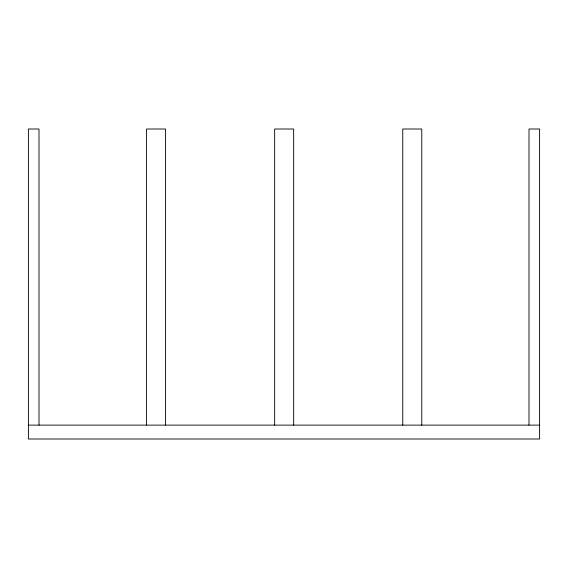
<?xml version="1.0" encoding="UTF-8"?>
<svg xmlns="http://www.w3.org/2000/svg" width="568" height="568" viewBox="0 0 568 568"><rect width="100%" height="100%" fill="white"/><g stroke="black" fill="none" stroke-linecap="round" stroke-linejoin="round"><path stroke-width="0.85" d="M28.4 425.127L539.6 425.127M529 425.127L529 129.007L539.6 129.007L539.6 438.993L28.4 438.993L28.4 129.007L39 129.007L39 425.127M421.775 425.127L421.775 129.007L402.762 129.007L402.762 425.127M293.663 425.127L293.663 129.007L274.649 129.007L274.649 425.127M165.551 425.127L165.551 129.007L146.537 129.007L146.537 425.127"/></g></svg>
